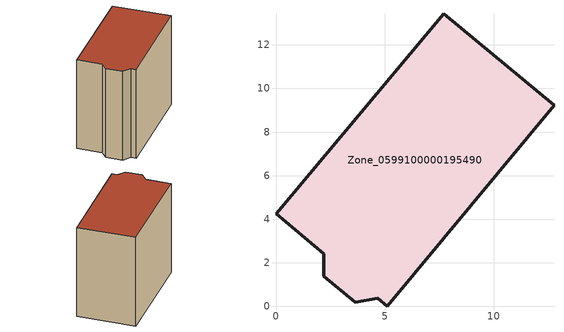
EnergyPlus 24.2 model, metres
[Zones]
Zone_0599100000195490
 floor ground (C_G): 7.71,13.43 12.76,9.22 5.1,0 4.66,0.37 3.63,0.18 2.2,1.37 2.2,2.42 0,4.25 z0
 wall outside (C_F): 2.2,1.37 3.63,0.18 4.66,0.37 5.1,0 12.76,9.22 7.71,13.43 0,4.25 2.2,2.42 2.2,1.37 z0:10.83
 roof outside (C_R): 7.71,13.43 0,4.25 2.2,2.42 2.2,1.37 3.63,0.18 4.66,0.37 5.1,0 12.76,9.22 z10.83
[BUILDING]
Pand.0599100000195490: North Axis=0; Terrain=City; Loads Convergence Tolerance Value=0.04; Temperature Convergence Tolerance Value=0.4; Solar Distribution=FullExterior; Maximum Number of Warmup Days=25; Minimum Number of Warmup Days=1
[Site:Location]
Rotterdam.The.Hague.AP_ZH_NLD Design_Conditions: Latitude=51.96; Longitude=4.45; Time Zone=1; Elevation=-4.5
[SITE:GROUNDTEMPERATURE:BUILDINGSURFACE]
18, 18, 18, 18, 18, 18, 18, 18, 18, 18, 18, 18
[MATERIAL] Thermal Absorptance=0.9; Solar Absorptance=0.7; Visible Absorptance=0.7
Name | Roughness | Thickness | Conductivity | Density | Specific Heat
G.TI.1946 | MediumSmooth | 0.15 | 1 | 540 | 1210
F.TI.1946 | Rough | 0.3 | 0.857143 | 1920 | 840
R.TI.1946 | MediumRough | 0.2 | 0.1 | 1500 | 1000
[CONSTRUCTION]
C_G: G.TI.1946
C_F: F.TI.1946
C_R: R.TI.1946
[ZONE]
Zone_0599100000195490: Type=1; Multiplier=1; Ceiling Height=Autocalculate; Volume=Autocalculate; Floor Area=autocalculate; Part of Total Floor Area=Yes
[ZONEINFILTRATION:DESIGNFLOWRATE]
Infil_Zone_0599100000195490: Zone or ZoneList or Space or SpaceList=Zone_0599100000195490; Schedule=AlwaysOn; Design Flow Rate Calculation Method=Flow/Area; Flow Rate per Floor Area=0.003; Constant Term Coefficient=1; Temperature Term Coefficient=0; Velocity Term Coefficient=0; Velocity Squared Term Coefficient=0
[HVACTEMPLATE:ZONE:IDEALLOADSAIRSYSTEM]
Zone_0599100000195490: Maximum Heating Supply Air Temperature=50; Minimum Cooling Supply Air Temperature=13; Maximum Heating Supply Air Humidity Ratio=0.0156; Minimum Cooling Supply Air Humidity Ratio=0.0077; Heating Limit=NoLimit; Cooling Limit=NoLimit; Dehumidification Control Type=ConstantSensibleHeatRatio; Cooling Sensible Heat Ratio=0.7; Dehumidification Setpoint=60; Humidification Control Type=None; Humidification Setpoint=30; Outdoor Air Method=None; Outdoor Air Flow Rate per Person=0.00944; Outdoor Air Flow Rate per Zone Floor Area=0; Outdoor Air Flow Rate per Zone=0; Demand Controlled Ventilation Type=None; Outdoor Air Economizer Type=NoEconomizer; Heat Recovery Type=None; Sensible Heat Recovery Effectiveness=0.7; Latent Heat Recovery Effectiveness=0.65
[ZONECONTROL:THERMOSTAT]
ThermostatControl_Zone_0599100000195490: Zone or ZoneList=Zone_0599100000195490; Control Type Schedule=DualSetpointControlType; Control 1=Thermostat_Zone_0599100000195490; Temperature Difference Between Cutout And Setpoint=0
[THERMOSTATSETPOINT:DUALSETPOINT]
Thermostat_Zone_0599100000195490: Heating Setpoint Temperature Schedule=HeatingSetpoint_Zone_0599100000195490; Cooling Setpoint Temperature Schedule=CoolingSetpoint_Zone_0599100000195490
[SCHEDULE:COMPACT]
HeatingSetpoint_Zone_0599100000195490: Through: 12/31, For: AllDays, Until: 24:00, 21
CoolingSetpoint_Zone_0599100000195490: Through: 12/31, For: AllDays, Until: 24:00, 24
DualSetpointControlType: Through: 12/31, For: AllDays, Until: 24:00, 4
AlwaysOn: Through: 12/31, For: AllDays, Until: 24:00, 1
